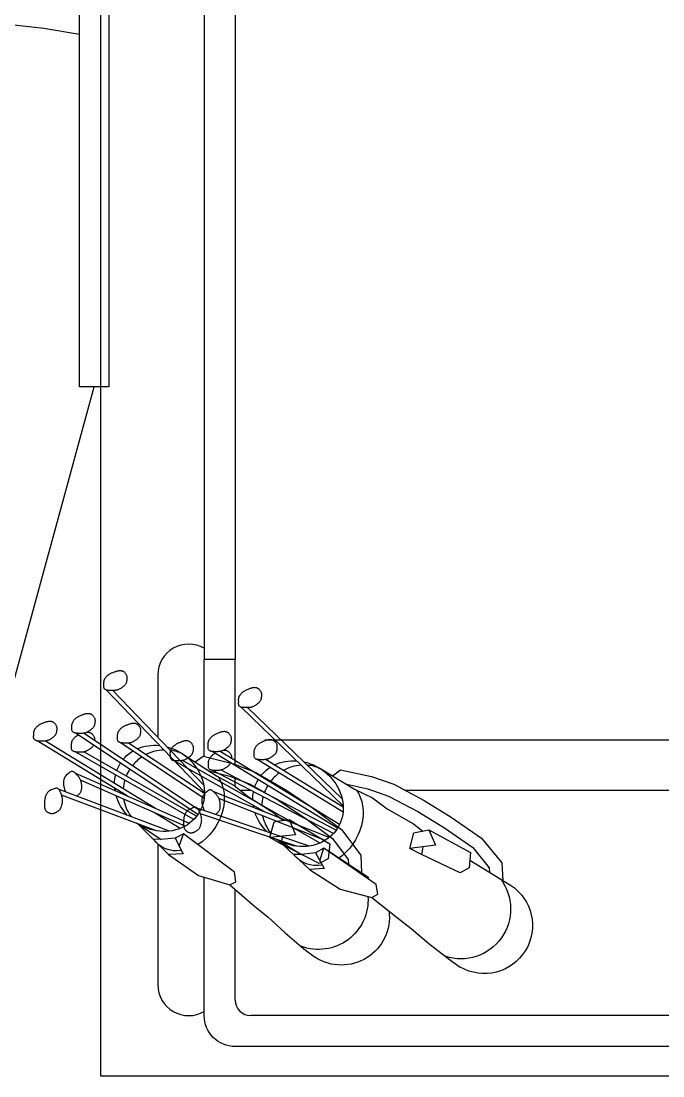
# Model space of a CAD drawing. Header units: inches. Extents: x 131 to 82119, y 71 to 16923.
# Drawn here: x 305.628 to 306.722, y 161.456 to 163.253 of the extents above; entities that cross this region are included whole.
import ezdxf

# ---------------------------------------------------------------- set-up
doc = ezdxf.new("R2010")
doc.units = ezdxf.units.IN
doc.header["$MEASUREMENT"] = 0
doc.linetypes.add('HIDDEN', pattern=[9.525, 6.35, -3.175])
for name, color, linetype in [('A-MUEB', 3, 'Continuous'), ('Arquitectonico', 253, 'Continuous'), ('LAMPARAS', 20, 'Continuous'), ('Retorno', 5, 'HIDDEN')]:
    doc.layers.add(name, color=color, linetype=linetype)
doc.layers.add('DUCTO-PARED O TECHO', color=7, linetype='Continuous', lineweight=25)

# ---------------------------------------------------------------- blocks, each defined once
blk = doc.blocks.new('carro de golf')
at = {"layer": 'A-MUEB'}
for p, q in [((3323.1792, 1487.3022), (3323.1792, 1485.8517)), ((3323.232, 1487.0735), (3323.232, 1485.8517)), ((3323.232, 1485.8517), (3323.1792, 1485.8517)), ((3323.1797, 1485.6258), (3323.012, 1485.8)), ((3323.1785, 1485.6375), (3323.0232, 1485.7988)), ((3323.416, 1485.6026), (3323.2419, 1485.7706)), ((3323.4144, 1485.6142), (3323.2532, 1485.7698)), ((3323.1685, 1485.5877), (3322.9598, 1485.7264)), ((3323.1723, 1485.594), (3322.9734, 1485.7261)), ((3323.2823, 1485.7151), (3324.3924, 1485.7151)), ((3323.0477, 1485.6193), (3322.8947, 1485.7131)), ((3323.0964, 1485.598), (3322.9089, 1485.7129)), ((3323.1791, 1485.6152), (3323.0363, 1485.71)), ((3323.1797, 1485.6235), (3323.0504, 1485.7094)), ((3323.1614, 1485.5791), (3322.9591, 1485.6944)), ((3323.1663, 1485.5847), (3322.9739, 1485.6943)), ((3323.2843, 1485.5913), (3323.1279, 1485.6794)), ((3323.3337, 1485.5718), (3323.1422, 1485.6797)), ((3323.4062, 1485.5642), (3323.1925, 1485.6951)), ((3323.4097, 1485.5705), (3323.2061, 1485.6953)), ((3323.4157, 1485.592), (3323.2696, 1485.6815)), ((3323.416, 1485.6003), (3323.2836, 1485.6814)), ((3323.3994, 1485.5553), (3323.193, 1485.6631)), ((3323.4041, 1485.561), (3323.2078, 1485.6635)), ((3323.1542, 1485.5727), (3322.9603, 1485.6576)), ((3323.1469, 1485.568), (3322.9686, 1485.646)), ((3323.12, 1485.5594), (3322.9318, 1485.6302)), ((3323.3924, 1485.5486), (3323.1956, 1485.6263)), ((3323.2402, 1485.6294), (3323.2576, 1485.6294)), ((3323.4093, 1485.6294), (3323.4081, 1485.6294)), ((3323.5205, 1485.6294), (3324.3924, 1485.6294)), ((3323.098, 1485.5599), (3322.9361, 1485.6209)), ((3323.3853, 1485.5436), (3323.2043, 1485.6151)), ((3323.1382, 1485.5639), (3323.093, 1485.5916)), ((3323.3587, 1485.534), (3323.1681, 1485.5979)), ((3323.3367, 1485.5338), (3323.1727, 1485.5887)), ((3323.0638, 1485.5734), (3323.106, 1485.5454)), ((3323.1461, 1485.5676), (3323.1416, 1485.5703)), ((3323.3768, 1485.5392), (3323.3306, 1485.5652)), ((3323.3021, 1485.546), (3323.3452, 1485.5196)), ((3323.3128, 1485.551), (3323.3098, 1485.538)), ((3323.3845, 1485.5432), (3323.38, 1485.5457)), ((3323.3918, 1485.5253), (3323.4596, 1485.4803)), ((3323.5517, 1485.5327), (3323.5492, 1485.5197)), ((3323.6316, 1485.51), (3323.701, 1485.4674)), ((3323.232, 1485.2715), (3323.232, 1485.4599)), ((3324.366, 1485.2451), (3323.2584, 1485.2451))]:
    blk.add_line(p, q, dxfattribs=at)
for points in [[(3323.1792, 1485.871, 0.57735), (3323.1001, 1485.8253), (3323.1001, 1485.8129)], [(3324.4451, 1485.6636), (3324.4451, 1485.2451, -0.414214), (3324.3924, 1485.1924), (3323.232, 1485.1924, -0.414214), (3323.1792, 1485.2451), (3323.1792, 1485.481)], [(3323.1001, 1485.538), (3323.1001, 1485.2979, 0.57735), (3323.1792, 1485.2522)]]:
    blk.add_lwpolyline(points, format="xyb", dxfattribs=at)
for points in [[(3323.1792, 1485.6866), (3323.1792, 1485.8517)], [(3323.232, 1485.6731), (3323.232, 1485.8517)], [(3323.0083, 1485.8093), (3323.0081, 1485.8114), (3323.0082, 1485.8133), (3323.0085, 1485.815), (3323.0089, 1485.8166), (3323.0095, 1485.818), (3323.0101, 1485.8192), (3323.0108, 1485.8204), (3323.0116, 1485.8214), (3323.0123, 1485.8224), (3323.0131, 1485.8232), (3323.0139, 1485.824), (3323.0146, 1485.8248), (3323.0155, 1485.8254), (3323.0163, 1485.8261), (3323.0173, 1485.8267), (3323.0182, 1485.8273), (3323.0193, 1485.8278), (3323.0203, 1485.8284), (3323.0214, 1485.8289), (3323.0226, 1485.8294), (3323.0238, 1485.8299), (3323.025, 1485.8304), (3323.0261, 1485.8308), (3323.0273, 1485.8313), (3323.0285, 1485.8316), (3323.0296, 1485.832), (3323.0307, 1485.8323), (3323.0318, 1485.8326), (3323.0329, 1485.8328), (3323.0339, 1485.833), (3323.0349, 1485.833), (3323.0358, 1485.8331), (3323.0368, 1485.833), (3323.0377, 1485.8329), (3323.0385, 1485.8327), (3323.0394, 1485.8324), (3323.0402, 1485.8321), (3323.041, 1485.8317), (3323.0417, 1485.8312), (3323.0425, 1485.8306), (3323.0432, 1485.83), (3323.0439, 1485.8293), (3323.0445, 1485.8286), (3323.0451, 1485.8278), (3323.0457, 1485.827), (3323.0462, 1485.8262), (3323.0466, 1485.8253), (3323.0469, 1485.8245), (3323.0472, 1485.8237), (3323.0474, 1485.8229), (3323.0475, 1485.8221), (3323.0475, 1485.8213), (3323.0475, 1485.8205), (3323.0475, 1485.8197), (3323.0474, 1485.8188), (3323.0473, 1485.818), (3323.0472, 1485.817), (3323.0471, 1485.8161), (3323.047, 1485.8151), (3323.0468, 1485.8142), (3323.0466, 1485.8132), (3323.0463, 1485.8123), (3323.0459, 1485.8114), (3323.0455, 1485.8105), (3323.045, 1485.8096), (3323.0444, 1485.8088), (3323.0438, 1485.808), (3323.0431, 1485.8073), (3323.0423, 1485.8066), (3323.0415, 1485.8059), (3323.0407, 1485.8052), (3323.0398, 1485.8046), (3323.0389, 1485.8039), (3323.038, 1485.8033), (3323.0371, 1485.8027), (3323.0361, 1485.8021), (3323.0352, 1485.8016), (3323.0342, 1485.8011), (3323.0333, 1485.8006), (3323.0323, 1485.8003), (3323.0313, 1485.7999), (3323.0303, 1485.7996), (3323.0294, 1485.7994), (3323.0284, 1485.7992), (3323.0274, 1485.7991), (3323.0264, 1485.799), (3323.0255, 1485.7989), (3323.0245, 1485.7989), (3323.0235, 1485.7988), (3323.0225, 1485.7988), (3323.0216, 1485.7989), (3323.0207, 1485.7989), (3323.0197, 1485.799), (3323.0188, 1485.799), (3323.0179, 1485.7991), (3323.0171, 1485.7992), (3323.0162, 1485.7992), (3323.0154, 1485.7993), (3323.0146, 1485.7994), (3323.0138, 1485.7995), (3323.0131, 1485.7997), (3323.0123, 1485.7999), (3323.0116, 1485.8002), (3323.0109, 1485.8006), (3323.0102, 1485.801), (3323.0095, 1485.8016), (3323.0089, 1485.8023), (3323.0085, 1485.8033), (3323.0081, 1485.8044), (3323.008, 1485.8058), (3323.008, 1485.8074), (3323.0083, 1485.8093)], [(3323.1001, 1485.8253), (3323.1001, 1485.7189)], [(3323.2379, 1485.7797), (3323.2377, 1485.7818), (3323.2377, 1485.7837), (3323.2379, 1485.7854), (3323.2383, 1485.787), (3323.2388, 1485.7884), (3323.2394, 1485.7897), (3323.2401, 1485.7909), (3323.2408, 1485.7919), (3323.2415, 1485.7929), (3323.2422, 1485.7938), (3323.2429, 1485.7946), (3323.2437, 1485.7954), (3323.2445, 1485.7961), (3323.2453, 1485.7967), (3323.2462, 1485.7974), (3323.2472, 1485.798), (3323.2482, 1485.7986), (3323.2492, 1485.7992), (3323.2503, 1485.7998), (3323.2515, 1485.8003), (3323.2526, 1485.8009), (3323.2538, 1485.8014), (3323.255, 1485.8019), (3323.2561, 1485.8023), (3323.2573, 1485.8028), (3323.2584, 1485.8032), (3323.2595, 1485.8035), (3323.2606, 1485.8038), (3323.2616, 1485.8041), (3323.2626, 1485.8043), (3323.2636, 1485.8044), (3323.2646, 1485.8045), (3323.2655, 1485.8044), (3323.2664, 1485.8043), (3323.2673, 1485.8042), (3323.2681, 1485.8039), (3323.2689, 1485.8036), (3323.2697, 1485.8032), (3323.2705, 1485.8028), (3323.2713, 1485.8023), (3323.272, 1485.8017), (3323.2727, 1485.801), (3323.2734, 1485.8003), (3323.274, 1485.7995), (3323.2746, 1485.7987), (3323.2751, 1485.7979), (3323.2756, 1485.7971), (3323.276, 1485.7963), (3323.2762, 1485.7955), (3323.2765, 1485.7947), (3323.2766, 1485.7939), (3323.2767, 1485.7931), (3323.2767, 1485.7923), (3323.2767, 1485.7915), (3323.2767, 1485.7906), (3323.2766, 1485.7898), (3323.2766, 1485.7888), (3323.2765, 1485.7879), (3323.2764, 1485.787), (3323.2762, 1485.786), (3323.276, 1485.785), (3323.2758, 1485.7841), (3323.2755, 1485.7831), (3323.2751, 1485.7822), (3323.2746, 1485.7814), (3323.274, 1485.7805), (3323.2734, 1485.7797), (3323.2727, 1485.779), (3323.272, 1485.7782), (3323.2712, 1485.7775), (3323.2704, 1485.7768), (3323.2696, 1485.7761), (3323.2687, 1485.7754), (3323.2678, 1485.7748), (3323.2669, 1485.7741), (3323.266, 1485.7735), (3323.2651, 1485.773), (3323.2641, 1485.7724), (3323.2632, 1485.772), (3323.2622, 1485.7715), (3323.2613, 1485.7712), (3323.2603, 1485.7708), (3323.2593, 1485.7706), (3323.2584, 1485.7703), (3323.2574, 1485.7702), (3323.2564, 1485.77), (3323.2555, 1485.7699), (3323.2545, 1485.7698), (3323.2535, 1485.7698), (3323.2525, 1485.7698), (3323.2516, 1485.7698), (3323.2506, 1485.7698), (3323.2497, 1485.7698), (3323.2488, 1485.7698), (3323.2479, 1485.7698), (3323.247, 1485.7699), (3323.2462, 1485.7699), (3323.2454, 1485.7699), (3323.2446, 1485.77), (3323.2438, 1485.7701), (3323.243, 1485.7702), (3323.2423, 1485.7704), (3323.2415, 1485.7707), (3323.2408, 1485.771), (3323.2401, 1485.7715), (3323.2394, 1485.772), (3323.2388, 1485.7728), (3323.2383, 1485.7737), (3323.2379, 1485.7748), (3323.2377, 1485.7761), (3323.2377, 1485.7778), (3323.2379, 1485.7797)], [(3322.9538, 1485.7363), (3322.9537, 1485.7384), (3322.9538, 1485.7403), (3322.9541, 1485.742), (3322.9545, 1485.7436), (3322.9551, 1485.745), (3322.9557, 1485.7462), (3322.9564, 1485.7474), (3322.9572, 1485.7484), (3322.9579, 1485.7494), (3322.9587, 1485.7502), (3322.9594, 1485.751), (3322.9602, 1485.7518), (3322.9611, 1485.7524), (3322.9619, 1485.7531), (3322.9628, 1485.7537), (3322.9638, 1485.7543), (3322.9648, 1485.7548), (3322.9659, 1485.7554), (3322.967, 1485.7559), (3322.9682, 1485.7564), (3322.9694, 1485.7569), (3322.9705, 1485.7574), (3322.9717, 1485.7578), (3322.9729, 1485.7582), (3322.9741, 1485.7586), (3322.9752, 1485.759), (3322.9763, 1485.7593), (3322.9774, 1485.7596), (3322.9784, 1485.7598), (3322.9795, 1485.7599), (3322.9805, 1485.76), (3322.9814, 1485.7601), (3322.9824, 1485.76), (3322.9833, 1485.7599), (3322.9841, 1485.7597), (3322.985, 1485.7594), (3322.9858, 1485.7591), (3322.9865, 1485.7587), (3322.9873, 1485.7582), (3322.988, 1485.7576), (3322.9888, 1485.757), (3322.9894, 1485.7563), (3322.9901, 1485.7556), (3322.9907, 1485.7548), (3322.9912, 1485.754), (3322.9917, 1485.7532), (3322.9922, 1485.7523), (3322.9925, 1485.7515), (3322.9928, 1485.7507), (3322.9929, 1485.7499), (3322.993, 1485.7491), (3322.9931, 1485.7483), (3322.9931, 1485.7475), (3322.9931, 1485.7467), (3322.993, 1485.7458), (3322.9929, 1485.7449), (3322.9928, 1485.744), (3322.9927, 1485.7431), (3322.9926, 1485.7421), (3322.9924, 1485.7412), (3322.9922, 1485.7402), (3322.9919, 1485.7393), (3322.9915, 1485.7384), (3322.9911, 1485.7375), (3322.9906, 1485.7366), (3322.99, 1485.7358), (3322.9894, 1485.735), (3322.9887, 1485.7343), (3322.9879, 1485.7336), (3322.9871, 1485.7329), (3322.9862, 1485.7322), (3322.9854, 1485.7315), (3322.9845, 1485.7309), (3322.9836, 1485.7303), (3322.9827, 1485.7297), (3322.9817, 1485.7291), (3322.9808, 1485.7286), (3322.9798, 1485.7281), (3322.9788, 1485.7276), (3322.9779, 1485.7272), (3322.9769, 1485.7269), (3322.9759, 1485.7266), (3322.975, 1485.7264), (3322.974, 1485.7262), (3322.973, 1485.7261), (3322.972, 1485.726), (3322.971, 1485.7259), (3322.9701, 1485.7258), (3322.9691, 1485.7258), (3322.9681, 1485.7258), (3322.9672, 1485.7259), (3322.9662, 1485.7259), (3322.9653, 1485.726), (3322.9644, 1485.726), (3322.9635, 1485.7261), (3322.9626, 1485.7261), (3322.9618, 1485.7262), (3322.961, 1485.7263), (3322.9602, 1485.7264), (3322.9594, 1485.7265), (3322.9586, 1485.7267), (3322.9579, 1485.7269), (3322.9572, 1485.7272), (3322.9565, 1485.7276), (3322.9558, 1485.728), (3322.9551, 1485.7286), (3322.9545, 1485.7293), (3322.9541, 1485.7303), (3322.9537, 1485.7314), (3322.9536, 1485.7327), (3322.9536, 1485.7344), (3322.9538, 1485.7363)], [(3322.8887, 1485.723), (3322.8886, 1485.7251), (3322.8887, 1485.727), (3322.889, 1485.7287), (3322.8894, 1485.7302), (3322.89, 1485.7316), (3322.8906, 1485.7329), (3322.8913, 1485.734), (3322.8921, 1485.7351), (3322.8928, 1485.736), (3322.8936, 1485.7369), (3322.8943, 1485.7377), (3322.8951, 1485.7384), (3322.896, 1485.7391), (3322.8968, 1485.7397), (3322.8977, 1485.7403), (3322.8987, 1485.7409), (3322.8997, 1485.7415), (3322.9008, 1485.742), (3322.9019, 1485.7426), (3322.9031, 1485.7431), (3322.9042, 1485.7436), (3322.9054, 1485.744), (3322.9066, 1485.7445), (3322.9078, 1485.7449), (3322.9089, 1485.7453), (3322.9101, 1485.7457), (3322.9112, 1485.746), (3322.9123, 1485.7462), (3322.9133, 1485.7464), (3322.9144, 1485.7466), (3322.9154, 1485.7467), (3322.9163, 1485.7467), (3322.9172, 1485.7467), (3322.9181, 1485.7466), (3322.919, 1485.7464), (3322.9198, 1485.7461), (3322.9207, 1485.7457), (3322.9214, 1485.7453), (3322.9222, 1485.7448), (3322.9229, 1485.7443), (3322.9236, 1485.7437), (3322.9243, 1485.743), (3322.925, 1485.7422), (3322.9256, 1485.7414), (3322.9261, 1485.7406), (3322.9266, 1485.7398), (3322.9271, 1485.739), (3322.9274, 1485.7382), (3322.9276, 1485.7374), (3322.9278, 1485.7366), (3322.9279, 1485.7358), (3322.928, 1485.735), (3322.928, 1485.7342), (3322.928, 1485.7333), (3322.9279, 1485.7325), (3322.9278, 1485.7316), (3322.9277, 1485.7307), (3322.9276, 1485.7298), (3322.9275, 1485.7288), (3322.9273, 1485.7278), (3322.9271, 1485.7269), (3322.9268, 1485.7259), (3322.9264, 1485.725), (3322.926, 1485.7241), (3322.9255, 1485.7233), (3322.9249, 1485.7225), (3322.9243, 1485.7217), (3322.9235, 1485.7209), (3322.9228, 1485.7202), (3322.922, 1485.7195), (3322.9211, 1485.7189), (3322.9203, 1485.7182), (3322.9194, 1485.7176), (3322.9185, 1485.7169), (3322.9175, 1485.7163), (3322.9166, 1485.7158), (3322.9157, 1485.7152), (3322.9147, 1485.7147), (3322.9137, 1485.7143), (3322.9128, 1485.7139), (3322.9118, 1485.7136), (3322.9108, 1485.7133), (3322.9098, 1485.7131), (3322.9089, 1485.7129), (3322.9079, 1485.7127), (3322.9069, 1485.7126), (3322.9059, 1485.7125), (3322.905, 1485.7125), (3322.904, 1485.7125), (3322.903, 1485.7125), (3322.9021, 1485.7125), (3322.9011, 1485.7126), (3322.9002, 1485.7126), (3322.8993, 1485.7127), (3322.8984, 1485.7127), (3322.8975, 1485.7128), (3322.8967, 1485.7129), (3322.8959, 1485.7129), (3322.8951, 1485.713), (3322.8943, 1485.7132), (3322.8935, 1485.7133), (3322.8928, 1485.7136), (3322.8921, 1485.7138), (3322.8914, 1485.7142), (3322.8907, 1485.7147), (3322.89, 1485.7153), (3322.8894, 1485.716), (3322.889, 1485.7169), (3322.8886, 1485.718), (3322.8884, 1485.7194), (3322.8885, 1485.721), (3322.8887, 1485.723)], [(3323.0315, 1485.7197), (3323.0314, 1485.7218), (3323.0315, 1485.7237), (3323.0318, 1485.7254), (3323.0322, 1485.7269), (3323.0327, 1485.7283), (3323.0334, 1485.7296), (3323.0341, 1485.7307), (3323.0348, 1485.7318), (3323.0356, 1485.7327), (3323.0363, 1485.7336), (3323.0371, 1485.7344), (3323.0379, 1485.7351), (3323.0387, 1485.7358), (3323.0396, 1485.7364), (3323.0405, 1485.737), (3323.0415, 1485.7376), (3323.0425, 1485.7382), (3323.0436, 1485.7387), (3323.0447, 1485.7393), (3323.0459, 1485.7398), (3323.047, 1485.7403), (3323.0482, 1485.7407), (3323.0494, 1485.7412), (3323.0506, 1485.7416), (3323.0517, 1485.742), (3323.0529, 1485.7424), (3323.054, 1485.7427), (3323.0551, 1485.7429), (3323.0561, 1485.7432), (3323.0571, 1485.7433), (3323.0581, 1485.7434), (3323.0591, 1485.7434), (3323.06, 1485.7434), (3323.0609, 1485.7433), (3323.0618, 1485.7431), (3323.0626, 1485.7428), (3323.0634, 1485.7424), (3323.0642, 1485.742), (3323.065, 1485.7415), (3323.0657, 1485.741), (3323.0664, 1485.7404), (3323.0671, 1485.7397), (3323.0678, 1485.7389), (3323.0684, 1485.7382), (3323.0689, 1485.7373), (3323.0694, 1485.7365), (3323.0698, 1485.7357), (3323.0702, 1485.7349), (3323.0704, 1485.7341), (3323.0706, 1485.7333), (3323.0707, 1485.7325), (3323.0708, 1485.7317), (3323.0708, 1485.7309), (3323.0707, 1485.73), (3323.0707, 1485.7292), (3323.0706, 1485.7283), (3323.0705, 1485.7274), (3323.0704, 1485.7265), (3323.0702, 1485.7255), (3323.0701, 1485.7245), (3323.0698, 1485.7236), (3323.0695, 1485.7226), (3323.0692, 1485.7217), (3323.0688, 1485.7208), (3323.0683, 1485.72), (3323.0677, 1485.7192), (3323.067, 1485.7184), (3323.0663, 1485.7177), (3323.0656, 1485.7169), (3323.0648, 1485.7162), (3323.0639, 1485.7156), (3323.063, 1485.7149), (3323.0622, 1485.7143), (3323.0612, 1485.7136), (3323.0603, 1485.713), (3323.0594, 1485.7125), (3323.0584, 1485.7119), (3323.0575, 1485.7114), (3323.0565, 1485.711), (3323.0555, 1485.7106), (3323.0546, 1485.7103), (3323.0536, 1485.71), (3323.0526, 1485.7098), (3323.0516, 1485.7096), (3323.0507, 1485.7094), (3323.0497, 1485.7093), (3323.0487, 1485.7093), (3323.0477, 1485.7092), (3323.0468, 1485.7092), (3323.0458, 1485.7092), (3323.0448, 1485.7092), (3323.0439, 1485.7093), (3323.043, 1485.7093), (3323.0421, 1485.7094), (3323.0412, 1485.7094), (3323.0403, 1485.7095), (3323.0395, 1485.7096), (3323.0386, 1485.7096), (3323.0378, 1485.7097), (3323.0371, 1485.7099), (3323.0363, 1485.71), (3323.0356, 1485.7103), (3323.0348, 1485.7105), (3323.0341, 1485.7109), (3323.0334, 1485.7114), (3323.0328, 1485.712), (3323.0322, 1485.7127), (3323.0317, 1485.7136), (3323.0314, 1485.7147), (3323.0312, 1485.7161), (3323.0312, 1485.7178), (3323.0315, 1485.7197)], [(3322.9532, 1485.7043), (3322.953, 1485.7064), (3322.9531, 1485.7083), (3322.9534, 1485.71), (3322.9538, 1485.7116), (3322.9544, 1485.713), (3322.955, 1485.7142), (3322.9557, 1485.7154), (3322.9565, 1485.7164), (3322.9572, 1485.7174), (3322.958, 1485.7182), (3322.9587, 1485.719), (3322.9595, 1485.7198), (3322.9604, 1485.7204), (3322.9612, 1485.7211), (3322.9622, 1485.7217), (3322.9631, 1485.7223), (3322.9641, 1485.7228), (3322.9648, 1485.7231)], [(3322.9797, 1485.728), (3322.9798, 1485.728), (3322.9807, 1485.7281), (3322.9817, 1485.728), (3322.9826, 1485.7279), (3322.9834, 1485.7277), (3322.9843, 1485.7274), (3322.9851, 1485.7271), (3322.9858, 1485.7267), (3322.9866, 1485.7262), (3322.9873, 1485.7256), (3322.9881, 1485.725), (3322.9887, 1485.7243), (3322.9894, 1485.7236), (3322.99, 1485.7228), (3322.9906, 1485.722), (3322.991, 1485.7212), (3322.9915, 1485.7203), (3322.9918, 1485.7195), (3322.9921, 1485.7187), (3322.9922, 1485.7179), (3322.9924, 1485.7171), (3322.9924, 1485.7163), (3322.9924, 1485.7155), (3322.9924, 1485.7147), (3322.9923, 1485.7138), (3322.9923, 1485.7135)], [(3323.1862, 1485.7048), (3323.186, 1485.7068), (3323.186, 1485.7087), (3323.1862, 1485.7104), (3323.1866, 1485.712), (3323.1871, 1485.7134), (3323.1877, 1485.7147), (3323.1884, 1485.7159), (3323.1891, 1485.717), (3323.1898, 1485.7179), (3323.1905, 1485.7188), (3323.1912, 1485.7197), (3323.192, 1485.7204), (3323.1928, 1485.7211), (3323.1937, 1485.7218), (3323.1945, 1485.7224), (3323.1955, 1485.723), (3323.1965, 1485.7236), (3323.1975, 1485.7242), (3323.1986, 1485.7248), (3323.1998, 1485.7254), (3323.2009, 1485.7259), (3323.2021, 1485.7264), (3323.2033, 1485.7269), (3323.2044, 1485.7274), (3323.2056, 1485.7278), (3323.2067, 1485.7282), (3323.2078, 1485.7285), (3323.2089, 1485.7289), (3323.2099, 1485.7291), (3323.2109, 1485.7293), (3323.2119, 1485.7294), (3323.2129, 1485.7295), (3323.2138, 1485.7295), (3323.2147, 1485.7294), (3323.2156, 1485.7292), (3323.2164, 1485.729), (3323.2172, 1485.7287), (3323.218, 1485.7283), (3323.2188, 1485.7278), (3323.2196, 1485.7273), (3323.2203, 1485.7267), (3323.221, 1485.726), (3323.2217, 1485.7253), (3323.2223, 1485.7246), (3323.2229, 1485.7238), (3323.2234, 1485.723), (3323.2239, 1485.7222), (3323.2243, 1485.7214), (3323.2245, 1485.7206), (3323.2248, 1485.7198), (3323.2249, 1485.719), (3323.225, 1485.7182), (3323.225, 1485.7174), (3323.225, 1485.7165), (3323.225, 1485.7157), (3323.2249, 1485.7148), (3323.2249, 1485.7139), (3323.2248, 1485.7129), (3323.2247, 1485.712), (3323.2245, 1485.711), (3323.2243, 1485.7101), (3323.2241, 1485.7091), (3323.2238, 1485.7082), (3323.2234, 1485.7073), (3323.2229, 1485.7064), (3323.2224, 1485.7056), (3323.2217, 1485.7048), (3323.221, 1485.704), (3323.2203, 1485.7033), (3323.2195, 1485.7025), (3323.2187, 1485.7018), (3323.2179, 1485.7011), (3323.217, 1485.7005), (3323.2161, 1485.6998), (3323.2152, 1485.6992), (3323.2143, 1485.6986), (3323.2134, 1485.698), (3323.2124, 1485.6975), (3323.2115, 1485.697), (3323.2105, 1485.6966), (3323.2096, 1485.6962), (3323.2086, 1485.6959), (3323.2076, 1485.6956), (3323.2067, 1485.6954), (3323.2057, 1485.6952), (3323.2047, 1485.6951), (3323.2038, 1485.695), (3323.2028, 1485.6949), (3323.2018, 1485.6948), (3323.2009, 1485.6948), (3323.1999, 1485.6948), (3323.199, 1485.6948), (3323.198, 1485.6948), (3323.1971, 1485.6948), (3323.1962, 1485.6949), (3323.1953, 1485.6949), (3323.1945, 1485.6949), (3323.1937, 1485.695), (3323.1929, 1485.695), (3323.1921, 1485.6951), (3323.1913, 1485.6953), (3323.1906, 1485.6955), (3323.1899, 1485.6957), (3323.1891, 1485.6961), (3323.1884, 1485.6965), (3323.1877, 1485.6971), (3323.1871, 1485.6978), (3323.1866, 1485.6987), (3323.1862, 1485.6998), (3323.186, 1485.7012), (3323.186, 1485.7028), (3323.1862, 1485.7048)], [(3323.2644, 1485.691), (3323.2642, 1485.6931), (3323.2642, 1485.695), (3323.2645, 1485.6967), (3323.2648, 1485.6982), (3323.2653, 1485.6997), (3323.2659, 1485.701), (3323.2666, 1485.7021), (3323.2673, 1485.7032), (3323.268, 1485.7042), (3323.2687, 1485.7051), (3323.2695, 1485.7059), (3323.2702, 1485.7066), (3323.271, 1485.7074), (3323.2719, 1485.708), (3323.2728, 1485.7087), (3323.2737, 1485.7093), (3323.2747, 1485.7099), (3323.2758, 1485.7105), (3323.2769, 1485.711), (3323.278, 1485.7116), (3323.2792, 1485.7121), (3323.2803, 1485.7126), (3323.2815, 1485.7131), (3323.2826, 1485.7136), (3323.2838, 1485.714), (3323.2849, 1485.7144), (3323.286, 1485.7148), (3323.2871, 1485.7151), (3323.2881, 1485.7153), (3323.2892, 1485.7155), (3323.2901, 1485.7157), (3323.2911, 1485.7157), (3323.292, 1485.7157), (3323.2929, 1485.7156), (3323.2938, 1485.7155), (3323.2947, 1485.7152), (3323.2955, 1485.7149), (3323.2963, 1485.7145), (3323.297, 1485.7141), (3323.2978, 1485.7135), (3323.2985, 1485.7129), (3323.2993, 1485.7123), (3323.2999, 1485.7115), (3323.3006, 1485.7108), (3323.3011, 1485.71), (3323.3017, 1485.7092), (3323.3021, 1485.7084), (3323.3025, 1485.7076), (3323.3028, 1485.7068), (3323.303, 1485.706), (3323.3031, 1485.7052), (3323.3032, 1485.7044), (3323.3032, 1485.7036), (3323.3032, 1485.7028), (3323.3032, 1485.7019), (3323.3032, 1485.701), (3323.3031, 1485.7001), (3323.303, 1485.6992), (3323.3029, 1485.6982), (3323.3028, 1485.6973), (3323.3026, 1485.6963), (3323.3023, 1485.6953), (3323.302, 1485.6944), (3323.3016, 1485.6935), (3323.3011, 1485.6926), (3323.3006, 1485.6918), (3323.3, 1485.691), (3323.2993, 1485.6902), (3323.2985, 1485.6895), (3323.2978, 1485.6888), (3323.2969, 1485.6881), (3323.2961, 1485.6874), (3323.2952, 1485.6867), (3323.2943, 1485.686), (3323.2934, 1485.6854), (3323.2925, 1485.6848), (3323.2916, 1485.6842), (3323.2907, 1485.6837), (3323.2897, 1485.6832), (3323.2888, 1485.6828), (3323.2878, 1485.6824), (3323.2868, 1485.6821), (3323.2859, 1485.6818), (3323.2849, 1485.6816), (3323.2839, 1485.6814), (3323.283, 1485.6813), (3323.282, 1485.6812), (3323.281, 1485.6811), (3323.28, 1485.6811), (3323.2791, 1485.681), (3323.2781, 1485.681), (3323.2772, 1485.681), (3323.2762, 1485.681), (3323.2753, 1485.6811), (3323.2744, 1485.6811), (3323.2736, 1485.6811), (3323.2727, 1485.6812), (3323.2719, 1485.6812), (3323.2711, 1485.6813), (3323.2703, 1485.6814), (3323.2696, 1485.6815), (3323.2688, 1485.6817), (3323.2681, 1485.682), (3323.2674, 1485.6823), (3323.2666, 1485.6828), (3323.266, 1485.6833), (3323.2654, 1485.684), (3323.2649, 1485.6849), (3323.2645, 1485.686), (3323.2643, 1485.6874), (3323.2642, 1485.689), (3323.2644, 1485.691)], [(3322.9906, 1485.7059), (3322.9904, 1485.7055), (3322.9899, 1485.7046), (3322.9893, 1485.7038), (3322.9887, 1485.703), (3322.988, 1485.7023), (3322.9872, 1485.7016), (3322.9864, 1485.7009), (3322.9856, 1485.7002), (3322.9847, 1485.6995), (3322.9838, 1485.6989), (3322.9829, 1485.6983), (3322.982, 1485.6977), (3322.981, 1485.6971), (3322.9801, 1485.6966), (3322.9791, 1485.6961), (3322.9782, 1485.6956), (3322.9772, 1485.6952), (3322.9762, 1485.6949), (3322.9752, 1485.6946), (3322.9743, 1485.6944), (3322.9733, 1485.6942), (3322.9723, 1485.6941), (3322.9713, 1485.694), (3322.9703, 1485.6939), (3322.9694, 1485.6938), (3322.9684, 1485.6938), (3322.9674, 1485.6938), (3322.9665, 1485.6939), (3322.9655, 1485.6939), (3322.9646, 1485.694), (3322.9637, 1485.694), (3322.9628, 1485.6941), (3322.9619, 1485.6941), (3322.9611, 1485.6942), (3322.9603, 1485.6943), (3322.9595, 1485.6944), (3322.9587, 1485.6945), (3322.958, 1485.6947), (3322.9572, 1485.6949), (3322.9565, 1485.6952), (3322.9558, 1485.6956), (3322.9551, 1485.696), (3322.9544, 1485.6966), (3322.9538, 1485.6973), (3322.9534, 1485.6983), (3322.953, 1485.6994), (3322.9529, 1485.7007), (3322.9529, 1485.7024), (3322.9532, 1485.7043)], [(3323.2123, 1485.6974), (3323.2124, 1485.6974), (3323.2134, 1485.6975), (3323.2143, 1485.6975), (3323.2152, 1485.6974), (3323.2161, 1485.6972), (3323.2169, 1485.697), (3323.2177, 1485.6967), (3323.2185, 1485.6963), (3323.2193, 1485.6958), (3323.2201, 1485.6953), (3323.2208, 1485.6947), (3323.2215, 1485.694), (3323.2222, 1485.6933), (3323.2228, 1485.6926), (3323.2234, 1485.6918), (3323.2239, 1485.691), (3323.2244, 1485.6902), (3323.2247, 1485.6893), (3323.225, 1485.6885), (3323.2252, 1485.6878), (3323.2254, 1485.687), (3323.2255, 1485.6862), (3323.2255, 1485.6854), (3323.2255, 1485.6845), (3323.2255, 1485.6837), (3323.2254, 1485.6834)], [(3323.1421, 1485.6912), (3323.2003, 1485.6537), (3323.2304, 1485.6374), (3323.2546, 1485.6176), (3323.2981, 1485.5905), (3323.3138, 1485.5778)], [(3323.1635, 1485.6774), (3323.1776, 1485.687), (3323.2295, 1485.6741), (3323.2672, 1485.6592), (3323.3182, 1485.6296), (3323.3632, 1485.5997), (3323.4132, 1485.5622), (3323.4462, 1485.5186), (3323.447, 1485.4886)], [(3323.1867, 1485.6728), (3323.1865, 1485.6748), (3323.1865, 1485.6767), (3323.1867, 1485.6784), (3323.1871, 1485.68), (3323.1876, 1485.6814), (3323.1882, 1485.6827), (3323.1888, 1485.6839), (3323.1895, 1485.685), (3323.1903, 1485.6859), (3323.191, 1485.6868), (3323.1917, 1485.6876), (3323.1925, 1485.6884), (3323.1933, 1485.6891), (3323.1941, 1485.6898), (3323.195, 1485.6904), (3323.196, 1485.691), (3323.197, 1485.6916), (3323.1976, 1485.692)], [(3322.9617, 1485.619), (3322.9618, 1485.619), (3322.9624, 1485.6195), (3322.9631, 1485.62), (3322.9637, 1485.6206), (3322.9644, 1485.6211), (3322.965, 1485.6218), (3322.9657, 1485.6224), (3322.9664, 1485.6231), (3322.9671, 1485.6238), (3322.9677, 1485.6246), (3322.9683, 1485.6254), (3322.9688, 1485.6262), (3322.9692, 1485.6271), (3322.9696, 1485.628), (3322.9699, 1485.629), (3322.9701, 1485.63), (3322.9703, 1485.631), (3322.9704, 1485.632), (3322.9705, 1485.6331), (3322.9705, 1485.6342), (3322.9705, 1485.6352), (3322.9705, 1485.6363), (3322.9705, 1485.6374), (3322.9704, 1485.6385), (3322.9703, 1485.6396), (3322.9701, 1485.6407), (3322.9699, 1485.6418), (3322.9697, 1485.6428), (3322.9695, 1485.6438), (3322.9691, 1485.6448), (3322.9688, 1485.6457), (3322.9684, 1485.6467), (3322.9679, 1485.6476), (3322.9675, 1485.6484), (3322.967, 1485.6493), (3322.9664, 1485.6501), (3322.9659, 1485.6509), (3322.9653, 1485.6517), (3322.9647, 1485.6524), (3322.9641, 1485.6532), (3322.9635, 1485.6539), (3322.9629, 1485.6546), (3322.9623, 1485.6553), (3322.9617, 1485.656), (3322.9612, 1485.6567), (3322.9606, 1485.6573), (3322.9601, 1485.6579), (3322.9595, 1485.6585), (3322.9589, 1485.659), (3322.9583, 1485.6595), (3322.9577, 1485.66), (3322.9571, 1485.6604), (3322.9563, 1485.6607), (3322.9555, 1485.661), (3322.9547, 1485.6612), (3322.9537, 1485.6612), (3322.9527, 1485.661), (3322.9516, 1485.6606), (3322.9504, 1485.6599), (3322.9491, 1485.6589), (3322.9477, 1485.6576)], [(3323.2241, 1485.6757), (3323.2239, 1485.6753), (3323.2234, 1485.6744), (3323.2228, 1485.6736), (3323.2222, 1485.6728), (3323.2215, 1485.672), (3323.2208, 1485.6713), (3323.22, 1485.6705), (3323.2192, 1485.6698), (3323.2184, 1485.6691), (3323.2175, 1485.6685), (3323.2166, 1485.6678), (3323.2157, 1485.6672), (3323.2148, 1485.6666), (3323.2139, 1485.666), (3323.2129, 1485.6655), (3323.212, 1485.665), (3323.211, 1485.6646), (3323.2101, 1485.6642), (3323.2091, 1485.6639), (3323.2081, 1485.6636), (3323.2072, 1485.6634), (3323.2062, 1485.6632), (3323.2052, 1485.6631), (3323.2042, 1485.663), (3323.2033, 1485.6629), (3323.2023, 1485.6628), (3323.2013, 1485.6628), (3323.2004, 1485.6628), (3323.1994, 1485.6628), (3323.1985, 1485.6628), (3323.1976, 1485.6628), (3323.1967, 1485.6629), (3323.1958, 1485.6629), (3323.195, 1485.6629), (3323.1942, 1485.663), (3323.1934, 1485.663), (3323.1926, 1485.6631), (3323.1918, 1485.6633), (3323.1911, 1485.6635), (3323.1903, 1485.6637), (3323.1896, 1485.6641), (3323.1889, 1485.6645), (3323.1882, 1485.6651), (3323.1876, 1485.6658), (3323.1871, 1485.6667), (3323.1867, 1485.6678), (3323.1865, 1485.6692), (3323.1865, 1485.6708), (3323.1867, 1485.6728)], [(3323.1871, 1485.6622), (3323.2229, 1485.6533), (3323.2577, 1485.6395), (3323.3067, 1485.6111), (3323.3506, 1485.5819), (3323.3977, 1485.5466), (3323.4247, 1485.511), (3323.4248, 1485.5033)], [(3323.376, 1485.6666), (3323.4355, 1485.6312), (3323.4662, 1485.616), (3323.4911, 1485.5972), (3323.5356, 1485.5717), (3323.5517, 1485.5596)], [(3323.3978, 1485.6536), (3323.4116, 1485.6637), (3323.464, 1485.6527), (3323.5022, 1485.6392), (3323.5542, 1485.6115), (3323.6003, 1485.5833), (3323.6516, 1485.5476), (3323.6862, 1485.5053), (3323.6881, 1485.4754)], [(3322.9477, 1485.6576), (3322.946, 1485.6564), (3322.9446, 1485.6552), (3322.9434, 1485.6539), (3322.9424, 1485.6527), (3322.9416, 1485.6514), (3322.941, 1485.6501), (3322.9405, 1485.6488), (3322.9401, 1485.6476), (3322.9398, 1485.6465), (3322.9395, 1485.6453), (3322.9394, 1485.6442), (3322.9393, 1485.6432), (3322.9392, 1485.6421), (3322.9392, 1485.641), (3322.9393, 1485.6399), (3322.9394, 1485.6388), (3322.9396, 1485.6376), (3322.9398, 1485.6365), (3322.94, 1485.6352), (3322.9403, 1485.634), (3322.9406, 1485.6328), (3322.941, 1485.6315), (3322.9413, 1485.6303), (3322.9417, 1485.6291), (3322.9421, 1485.628), (3322.9425, 1485.6269), (3322.9428, 1485.6261)], [(3323.0274, 1485.6555), (3323.0274, 1485.6528)], [(3323.232, 1485.6361), (3323.232, 1485.6497)], [(3322.9219, 1485.6309), (3322.9199, 1485.6304), (3322.9181, 1485.6297), (3322.9165, 1485.6289), (3322.9152, 1485.628), (3322.914, 1485.6271), (3322.913, 1485.6261), (3322.9121, 1485.625), (3322.9114, 1485.624), (3322.9107, 1485.623), (3322.9101, 1485.622), (3322.9096, 1485.621), (3322.9091, 1485.6201), (3322.9088, 1485.6191), (3322.9084, 1485.618), (3322.9081, 1485.617), (3322.9079, 1485.6159), (3322.9076, 1485.6147), (3322.9074, 1485.6135), (3322.9073, 1485.6123), (3322.9071, 1485.6111), (3322.907, 1485.6098), (3322.9069, 1485.6085), (3322.9069, 1485.6073), (3322.9068, 1485.606), (3322.9068, 1485.6048), (3322.9068, 1485.6036), (3322.9069, 1485.6025), (3322.907, 1485.6013), (3322.9071, 1485.6003), (3322.9072, 1485.5992), (3322.9075, 1485.5983), (3322.9077, 1485.5973), (3322.9081, 1485.5965), (3322.9085, 1485.5957), (3322.9089, 1485.5949), (3322.9094, 1485.5942), (3322.91, 1485.5935), (3322.9106, 1485.5929), (3322.9113, 1485.5923), (3322.9121, 1485.5918), (3322.9129, 1485.5913), (3322.9138, 1485.5909), (3322.9147, 1485.5905), (3322.9156, 1485.5901), (3322.9165, 1485.5899), (3322.9175, 1485.5896), (3322.9184, 1485.5895), (3322.9193, 1485.5894), (3322.9201, 1485.5894), (3322.9209, 1485.5895), (3322.9217, 1485.5896), (3322.9225, 1485.5898), (3322.9233, 1485.5901), (3322.9241, 1485.5904), (3322.9248, 1485.5907), (3322.9257, 1485.591), (3322.9265, 1485.5914), (3322.9273, 1485.5918), (3322.9282, 1485.5922), (3322.9291, 1485.5927), (3322.9299, 1485.5932), (3322.9307, 1485.5938), (3322.9315, 1485.5944), (3322.9322, 1485.5951), (3322.9329, 1485.5958), (3322.9335, 1485.5966), (3322.934, 1485.5975), (3322.9345, 1485.5984), (3322.9349, 1485.5993), (3322.9353, 1485.6003), (3322.9357, 1485.6013), (3322.9361, 1485.6023), (3322.9364, 1485.6034), (3322.9367, 1485.6044), (3322.937, 1485.6055), (3322.9373, 1485.6066), (3322.9375, 1485.6076), (3322.9377, 1485.6087), (3322.9378, 1485.6097), (3322.9379, 1485.6108), (3322.9379, 1485.6118), (3322.9379, 1485.6128), (3322.9378, 1485.6138), (3322.9377, 1485.6148), (3322.9375, 1485.6158), (3322.9373, 1485.6168), (3322.9371, 1485.6177), (3322.9368, 1485.6186), (3322.9365, 1485.6196), (3322.9362, 1485.6205), (3322.9359, 1485.6214), (3322.9356, 1485.6223), (3322.9353, 1485.6231), (3322.9349, 1485.624), (3322.9346, 1485.6248), (3322.9343, 1485.6256), (3322.9339, 1485.6264), (3322.9336, 1485.6272), (3322.9333, 1485.6279), (3322.9329, 1485.6286), (3322.9325, 1485.6293), (3322.9321, 1485.6299), (3322.9316, 1485.6305), (3322.931, 1485.6311), (3322.9304, 1485.6316), (3322.9296, 1485.632), (3322.9287, 1485.6324), (3322.9277, 1485.6325), (3322.9265, 1485.6325), (3322.9252, 1485.6322), (3322.9236, 1485.6317), (3322.9219, 1485.6309)], [(3323.0274, 1485.6318), (3323.0274, 1485.6282)], [(3323.183, 1485.6258), (3323.1813, 1485.6246), (3323.1799, 1485.6233), (3323.1787, 1485.622), (3323.1778, 1485.6207), (3323.1771, 1485.6194), (3323.1765, 1485.6181), (3323.176, 1485.6168), (3323.1757, 1485.6156), (3323.1754, 1485.6144), (3323.1752, 1485.6133), (3323.1751, 1485.6122), (3323.175, 1485.6111), (3323.175, 1485.6101), (3323.1751, 1485.609), (3323.1752, 1485.6079), (3323.1754, 1485.6068), (3323.1756, 1485.6056), (3323.1758, 1485.6044), (3323.1761, 1485.6032), (3323.1764, 1485.602), (3323.1768, 1485.6008), (3323.1772, 1485.5996), (3323.1776, 1485.5984), (3323.178, 1485.5972), (3323.1784, 1485.5961), (3323.1788, 1485.595), (3323.1792, 1485.5942)], [(3323.1984, 1485.5878), (3323.1984, 1485.5878), (3323.1991, 1485.5883), (3323.1997, 1485.5888), (3323.2003, 1485.5894), (3323.2009, 1485.59), (3323.2016, 1485.5907), (3323.2022, 1485.5914), (3323.2029, 1485.5921), (3323.2035, 1485.5928), (3323.2041, 1485.5936), (3323.2047, 1485.5944), (3323.2052, 1485.5953), (3323.2056, 1485.5962), (3323.2059, 1485.5971), (3323.2062, 1485.5981), (3323.2064, 1485.5991), (3323.2065, 1485.6001), (3323.2066, 1485.6011), (3323.2066, 1485.6022), (3323.2066, 1485.6033), (3323.2066, 1485.6044), (3323.2065, 1485.6054), (3323.2064, 1485.6065), (3323.2063, 1485.6076), (3323.2062, 1485.6087), (3323.206, 1485.6098), (3323.2058, 1485.6109), (3323.2055, 1485.6119), (3323.2052, 1485.6129), (3323.2048, 1485.6138), (3323.2044, 1485.6148), (3323.204, 1485.6157), (3323.2035, 1485.6166), (3323.203, 1485.6174), (3323.2025, 1485.6182), (3323.2019, 1485.619), (3323.2013, 1485.6198), (3323.2007, 1485.6206), (3323.2001, 1485.6213), (3323.1995, 1485.6221), (3323.1989, 1485.6228), (3323.1983, 1485.6235), (3323.1976, 1485.6241), (3323.197, 1485.6248), (3323.1964, 1485.6254), (3323.1959, 1485.626), (3323.1953, 1485.6266), (3323.1947, 1485.6272), (3323.1941, 1485.6277), (3323.1935, 1485.6282), (3323.1929, 1485.6286), (3323.1922, 1485.629), (3323.1914, 1485.6293), (3323.1907, 1485.6296), (3323.1898, 1485.6297), (3323.1888, 1485.6297), (3323.1878, 1485.6295), (3323.1867, 1485.629), (3323.1856, 1485.6283), (3323.1843, 1485.6272), (3323.183, 1485.6258)], [(3323.2631, 1485.626), (3323.2631, 1485.6265)], [(3323.422, 1485.6393), (3323.4581, 1485.6317), (3323.4934, 1485.6192), (3323.5434, 1485.5926), (3323.5884, 1485.5651), (3323.6367, 1485.5315), (3323.665, 1485.4969), (3323.6654, 1485.4892)], [(3323.1581, 1485.5982), (3323.1561, 1485.5976), (3323.1544, 1485.5969), (3323.1529, 1485.596), (3323.1515, 1485.5951), (3323.1504, 1485.5941), (3323.1494, 1485.5931), (3323.1486, 1485.592), (3323.1479, 1485.591), (3323.1472, 1485.5899), (3323.1467, 1485.5889), (3323.1462, 1485.5879), (3323.1458, 1485.5869), (3323.1454, 1485.5859), (3323.1451, 1485.5849), (3323.1449, 1485.5838), (3323.1447, 1485.5827), (3323.1445, 1485.5816), (3323.1443, 1485.5804), (3323.1442, 1485.5791), (3323.1441, 1485.5779), (3323.1441, 1485.5766), (3323.144, 1485.5753), (3323.144, 1485.5741), (3323.144, 1485.5728), (3323.144, 1485.5716), (3323.1441, 1485.5704), (3323.1442, 1485.5693), (3323.1443, 1485.5681), (3323.1445, 1485.5671), (3323.1447, 1485.5661), (3323.1449, 1485.5651), (3323.1452, 1485.5642), (3323.1456, 1485.5633), (3323.146, 1485.5625), (3323.1465, 1485.5618), (3323.147, 1485.5611), (3323.1476, 1485.5604), (3323.1483, 1485.5598), (3323.149, 1485.5593), (3323.1498, 1485.5588), (3323.1506, 1485.5583), (3323.1515, 1485.5579), (3323.1524, 1485.5576), (3323.1533, 1485.5573), (3323.1543, 1485.557), (3323.1552, 1485.5568), (3323.1562, 1485.5567), (3323.157, 1485.5567), (3323.1579, 1485.5567), (3323.1587, 1485.5568), (3323.1595, 1485.557), (3323.1603, 1485.5572), (3323.161, 1485.5575), (3323.1618, 1485.5578), (3323.1626, 1485.5581), (3323.1634, 1485.5585), (3323.1642, 1485.5589), (3323.165, 1485.5594), (3323.1659, 1485.5598), (3323.1667, 1485.5603), (3323.1675, 1485.5609), (3323.1683, 1485.5614), (3323.1691, 1485.5621), (3323.1698, 1485.5628), (3323.1704, 1485.5636), (3323.1709, 1485.5644), (3323.1715, 1485.5653), (3323.1719, 1485.5662), (3323.1723, 1485.5671), (3323.1727, 1485.5681), (3323.1731, 1485.5692), (3323.1734, 1485.5702), (3323.1737, 1485.5713), (3323.1739, 1485.5723), (3323.1742, 1485.5734), (3323.1744, 1485.5745), (3323.1746, 1485.5755), (3323.1747, 1485.5766), (3323.1748, 1485.5777), (3323.1749, 1485.5787), (3323.1748, 1485.5797), (3323.1748, 1485.5808), (3323.1747, 1485.5818), (3323.1745, 1485.5827), (3323.1743, 1485.5837), (3323.1741, 1485.5847), (3323.1738, 1485.5856), (3323.1735, 1485.5865), (3323.1732, 1485.5874), (3323.1728, 1485.5883), (3323.1725, 1485.5892), (3323.1721, 1485.5901), (3323.1718, 1485.591), (3323.1714, 1485.5918), (3323.171, 1485.5926), (3323.1707, 1485.5934), (3323.1703, 1485.5942), (3323.17, 1485.5949), (3323.1696, 1485.5956), (3323.1692, 1485.5963), (3323.1688, 1485.597), (3323.1684, 1485.5976), (3323.1678, 1485.5982), (3323.1673, 1485.5987), (3323.1666, 1485.5992), (3323.1658, 1485.5996), (3323.1649, 1485.5999), (3323.1639, 1485.6001), (3323.1627, 1485.6), (3323.1614, 1485.5997), (3323.1598, 1485.5991), (3323.1581, 1485.5982)], [(3323.2631, 1485.5997), (3323.2631, 1485.6032)], [(3323.0662, 1485.5719), (3323.1186, 1485.5196), (3323.1695, 1485.4839), (3323.2226, 1485.4679)], [(3323.3241, 1485.5794), (3323.3347, 1485.5531), (3323.2908, 1485.5488)], [(3323.3902, 1485.5125), (3323.3748, 1485.5041), (3323.3098, 1485.538), (3323.2908, 1485.5488), (3323.2982, 1485.5751)], [(3323.2982, 1485.5751), (3323.3035, 1485.5762), (3323.3241, 1485.5794), (3323.3934, 1485.538), (3323.3902, 1485.5125)], [(3323.2226, 1485.4679), (3323.2332, 1485.4733), (3323.231, 1485.4896), (3323.144, 1485.5549), (3323.1298, 1485.5476), (3323.1435, 1485.5205), (3323.1186, 1485.5196)], [(3323.1366, 1485.534), (3323.144, 1485.5549)], [(3323.562, 1485.5616), (3323.5736, 1485.5357), (3323.5298, 1485.5297)], [(3323.6305, 1485.4971), (3323.6154, 1485.4882), (3323.5492, 1485.5197), (3323.5298, 1485.5297), (3323.5362, 1485.5563)], [(3323.5362, 1485.5563), (3323.5415, 1485.5576), (3323.562, 1485.5616), (3323.6327, 1485.5228), (3323.6305, 1485.4971)], [(3323.1298, 1485.5476), (3323.106, 1485.5454), (3323.0924, 1485.5457)], [(3323.3045, 1485.5446), (3323.3588, 1485.4942), (3323.411, 1485.4605), (3323.4646, 1485.4464)], [(3323.3689, 1485.5226), (3323.3452, 1485.5196), (3323.3317, 1485.5194)], [(3323.4646, 1485.4464), (3323.475, 1485.4522), (3323.4723, 1485.4684), (3323.3829, 1485.5305), (3323.3689, 1485.5226), (3323.3836, 1485.496), (3323.3588, 1485.4942)], [(3323.3763, 1485.5093), (3323.3829, 1485.5305)], [(3323.2226, 1485.4679), (3323.2651, 1485.4316), (3323.288, 1485.4127), (3323.3169, 1485.386), (3323.3492, 1485.3589), (3323.369, 1485.3439)], [(3323.4646, 1485.4464), (3323.5085, 1485.4116), (3323.532, 1485.3936), (3323.5618, 1485.368), (3323.5951, 1485.3422), (3323.6155, 1485.3279)]]:
    blk.add_lwpolyline(points, dxfattribs=at)
at = {"layer": 'A-MUEB', "linetype": 'ByBlock'}
blk.add_lwpolyline([(3323.1216, 1485.689), (3323.1214, 1485.6911), (3323.1214, 1485.693), (3323.1217, 1485.6947), (3323.122, 1485.6963), (3323.1225, 1485.6977), (3323.1231, 1485.699), (3323.1238, 1485.7002), (3323.1245, 1485.7012), (3323.1252, 1485.7022), (3323.1259, 1485.7031), (3323.1267, 1485.7039), (3323.1274, 1485.7047), (3323.1282, 1485.7054), (3323.1291, 1485.7061), (3323.13, 1485.7067), (3323.1309, 1485.7073), (3323.1319, 1485.7079), (3323.133, 1485.7085), (3323.1341, 1485.7091), (3323.1352, 1485.7096), (3323.1364, 1485.7102), (3323.1375, 1485.7107), (3323.1387, 1485.7112), (3323.1398, 1485.7116), (3323.141, 1485.7121), (3323.1421, 1485.7125), (3323.1432, 1485.7128), (3323.1443, 1485.7131), (3323.1453, 1485.7134), (3323.1464, 1485.7136), (3323.1473, 1485.7137), (3323.1483, 1485.7138), (3323.1492, 1485.7138), (3323.1501, 1485.7137), (3323.151, 1485.7135), (3323.1519, 1485.7133), (3323.1527, 1485.7129), (3323.1535, 1485.7126), (3323.1542, 1485.7121), (3323.155, 1485.7116), (3323.1557, 1485.711), (3323.1564, 1485.7103), (3323.1571, 1485.7096), (3323.1578, 1485.7088), (3323.1583, 1485.7081), (3323.1589, 1485.7072), (3323.1593, 1485.7064), (3323.1597, 1485.7056), (3323.16, 1485.7048), (3323.1602, 1485.704), (3323.1603, 1485.7032), (3323.1604, 1485.7024), (3323.1604, 1485.7016), (3323.1604, 1485.7008), (3323.1604, 1485.7), (3323.1604, 1485.6991), (3323.1603, 1485.6982), (3323.1602, 1485.6972), (3323.1601, 1485.6963), (3323.16, 1485.6953), (3323.1598, 1485.6943), (3323.1595, 1485.6934), (3323.1592, 1485.6924), (3323.1588, 1485.6915), (3323.1583, 1485.6907), (3323.1578, 1485.6898), (3323.1572, 1485.689), (3323.1565, 1485.6883), (3323.1557, 1485.6875), (3323.155, 1485.6868), (3323.1541, 1485.6861), (3323.1533, 1485.6854), (3323.1524, 1485.6847), (3323.1515, 1485.6841), (3323.1506, 1485.6835), (3323.1497, 1485.6828), (3323.1488, 1485.6823), (3323.1479, 1485.6818), (3323.1469, 1485.6813), (3323.146, 1485.6808), (3323.145, 1485.6805), (3323.144, 1485.6802), (3323.1431, 1485.6799), (3323.1421, 1485.6797), (3323.1411, 1485.6795), (3323.1402, 1485.6793), (3323.1392, 1485.6792), (3323.1382, 1485.6792), (3323.1372, 1485.6791), (3323.1363, 1485.6791), (3323.1353, 1485.6791), (3323.1344, 1485.6791), (3323.1334, 1485.6791), (3323.1325, 1485.6791), (3323.1316, 1485.6791), (3323.1308, 1485.6792), (3323.1299, 1485.6792), (3323.1291, 1485.6793), (3323.1283, 1485.6793), (3323.1275, 1485.6794), (3323.1268, 1485.6796), (3323.126, 1485.6798), (3323.1253, 1485.68), (3323.1246, 1485.6804), (3323.1238, 1485.6808), (3323.1232, 1485.6814), (3323.1226, 1485.6821), (3323.1221, 1485.683), (3323.1217, 1485.6841), (3323.1215, 1485.6854), (3323.1214, 1485.6871), (3323.1216, 1485.689)], dxfattribs=at)
at = {"layer": 'A-MUEB'}
for centre, radius, start, end in [((3323.1125, 1485.626), 0.0716, 91.5132, 117.0503), ((3323.1125, 1485.626), 0.0716, 65.5792, 83.0599), ((3323.1125, 1485.626), 0.0716, 123.5139, 141.2507), ((3323.1125, 1485.626), 0.0716, 147.0581, 157.7124), ((3323.3488, 1485.6003), 0.0716, 93.62, 119.1571), ((3323.3488, 1485.6003), 0.0716, 67.686, 85.1666), ((3323.1125, 1485.626), 0.0716, 163.6113, 175.252), ((3323.3488, 1485.6003), 0.0716, 125.6206, 143.3574), ((3323.3488, 1485.6003), 0.0716, 149.1649, 159.8192), ((3323.1125, 1485.626), 0.0716, 181.9605, 182.9377), ((3323.1125, 1485.626), 0.0716, 189.6346, 215.7977), ((3323.3488, 1485.6003), 0.0716, 165.7181, 177.3588), ((3323.3488, 1485.6003), 0.0716, 184.0672, 185.0445), ((3323.3488, 1485.6003), 0.0716, 191.7414, 217.9045), ((3323.2584, 1485.2715), 0.0264, 180, 270)]:
    blk.add_arc(centre, radius, start, end, dxfattribs=at)
at = {"layer": 'A-MUEB', "extrusion": (0, 0, -1)}
for centre, major_axis, ratio, start_param, end_param in [((3323.1029, 1485.6323), (0.066, -0.0439), 0.891892, 9.944329, 10.462944), ((3323.1029, 1485.6323), (0.066, -0.0439), 0.891892, 4.338817, 7.818393), ((3323.1029, 1485.6323), (0.066, -0.0439), 0.891892, 9.515813, 9.829692), ((3323.339, 1485.6063), (0.0676, -0.0414), 0.891892, 9.944329, 10.462944), ((3323.1029, 1485.6323), (0.066, -0.0439), 0.891892, 9.206317, 9.413135), ((3323.339, 1485.6063), (0.0676, -0.0414), 0.891892, 9.515813, 9.829692), ((3323.339, 1485.6063), (0.0676, -0.0414), 0.891892, 4.338817, 7.818393), ((3323.1029, 1485.6323), (0.066, -0.0439), 0.891892, 8.90361, 9.10182), ((3323.1472, 1485.5995), (0.0413, 0.0664), 0.77981, 0.319771, 2.141498), ((3323.339, 1485.6063), (0.0676, -0.0414), 0.891892, 9.206317, 9.413135), ((3323.1029, 1485.6323), (0.066, -0.0439), 0.891892, 8.73049, 8.784014), ((3323.339, 1485.6063), (0.0676, -0.0414), 0.891892, 8.90361, 9.10182), ((3323.3844, 1485.5751), (0.0388, 0.0678), 0.77981, 0.319771, 2.141498), ((3323.1029, 1485.6323), (0.066, -0.0439), 0.891892, 8.107402, 8.609819), ((3323.339, 1485.6063), (0.0676, -0.0414), 0.891892, 8.73049, 8.784014), ((3323.339, 1485.6063), (0.0676, -0.0414), 0.891892, 8.107402, 8.609819), ((3323.1472, 1485.5995), (0.0413, 0.0664), 0.77981, 2.569561, 3.443909), ((3323.3844, 1485.5751), (0.0388, 0.0678), 0.77981, 2.569561, 3.443909), ((3323.6167, 1485.4265), (-0.0823, -0.0198), 1, 2.723087, 5.270695), ((3323.6567, 1485.3986), (-0.0191, 0.0796), 1, 0.807625, 3.904655), ((3323.3738, 1485.4424), (-0.0829, -0.0167), 1, 3.273705, 5.270695), ((3323.4128, 1485.4131), (-0.0162, 0.0803), 1, 1.64744, 3.904655)]:
    blk.add_ellipse(centre, major_axis=major_axis, ratio=ratio, start_param=start_param, end_param=end_param, dxfattribs=at)

msp = doc.modelspace()

# ---------------------------------------------------------------- linework, layer by layer
at = {"linetype": 'HIDDEN'}
for p, q in [((305.7635, 164.2308), (305.7635, 161.4559)), ((305.7635, 161.4559), (307.3079, 161.4559))]:
    msp.add_line(p, q, dxfattribs=at)
at = {"layer": 'DUCTO-PARED O TECHO'}
msp.add_lwpolyline([(305.0964, 162.0701), (305.6, 162.0701), (305.7528, 162.63)], dxfattribs=at)
at = {"layer": 'LAMPARAS'}
msp.add_lwpolyline([(305.7278, 162.63), (305.7278, 163.83), (305.7778, 163.83), (305.7778, 162.63)], close=True, dxfattribs=at)
at = {"layer": 'Retorno'}
msp.add_arc((305.5254, 162.2141), 1.0359, 78.7362, 186.5953, dxfattribs=at)

# ---------------------------------------------------------------- block references
at = {"layer": 'Arquitectonico'}
msp.add_blockref('carro de golf', (-3017.2389, -1323.6865), dxfattribs=at)

doc.saveas('drawing.dxf')
